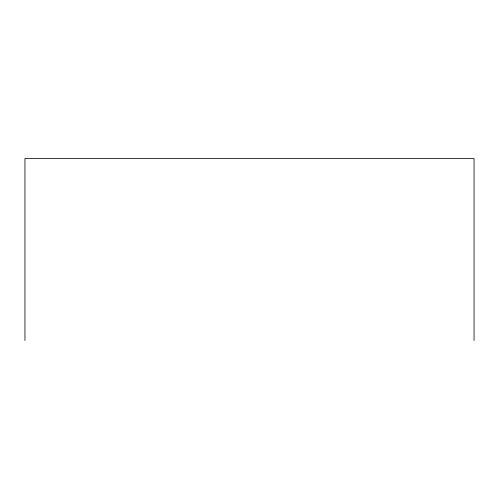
<?xml version="1.0" encoding="UTF-8"?>
<svg xmlns="http://www.w3.org/2000/svg" width="499" height="499" viewBox="0 0 499 499"><rect width="100%" height="100%" fill="white"/><g stroke="black" fill="none" stroke-linecap="round" stroke-linejoin="round"><path stroke-width="0.75" d="M474.05 340.511L474.05 158.489L24.95 158.489L24.95 340.511"/></g></svg>
